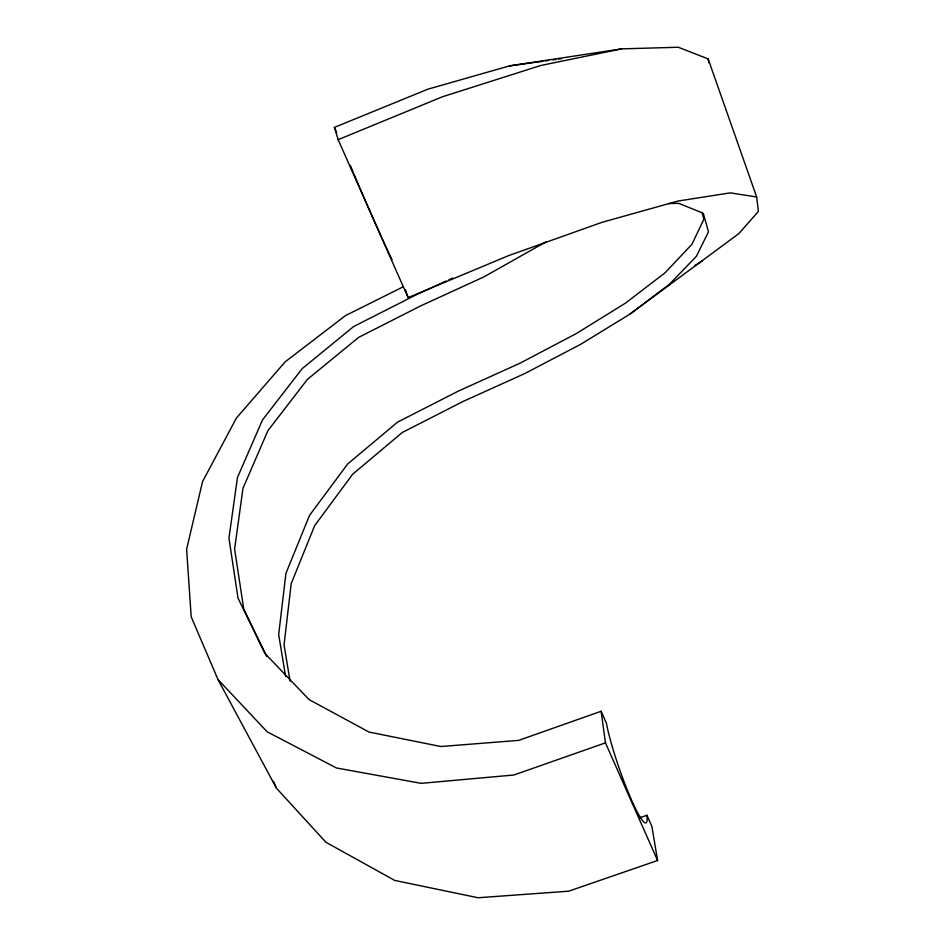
<?xml version="1.0" encoding="UTF-8"?>
<svg xmlns="http://www.w3.org/2000/svg" width="945" height="945" viewBox="0 0 945 945"><rect width="100%" height="100%" fill="white"/><g stroke="black" fill="none" stroke-linecap="round" stroke-linejoin="round"><path stroke-width="1.42" d="M290.08 681.191L284.055 644.986L291.178 583.715L314.626 525.703L352.568 474.319L402.322 432.467L462.814 401.578L524.664 373.606L580.596 344.358L629.819 314.201L669.343 284.374L696.382 256.319L708.478 231.832L703.281 213.275L678.699 203.329L668.54 203.577M629.819 314.201L738.801 233.639L758.386 211.432L756.661 196.997L708.159 58.921L678.309 47.25L621.668 48.868L509.473 65.89L427.837 89.196L334.412 127.386L338.156 139.671L408.134 297.604L508.445 255.682L601.859 222.37L677.978 201.049L730.296 192.863L756.661 196.997M546.505 241.589L483.781 276.944L420.619 305.908L358.639 337.377L307.349 379.441L267.86 430.731L242.959 488.388L234.596 549.08L243.775 609.147L266.868 656.657M694.61 265.722L702.076 261.127M403.539 286.642L345.527 315.571L285.201 361.805L236.451 417.997L202.573 481.56L186.614 549.199L191.197 616.825L217.988 679.526L276.424 788.165L325.93 842.278L394.762 880.433L478.099 897.75L568.677 891.194L657.59 860.493L651.896 826.45L646.959 815.251A60.964 7.489 71 0 1 631.331 799.576A60.964 7.489 71 0 1 606.359 723.114L601.15 711.266L518.651 740.384L440.854 746.515L369.022 732.056L309.133 699.631L264.895 653.42L238.01 598.102L228.95 538.118L237.455 477.508L262.521 419.899L302.199 368.621L353.654 326.533L415.8 294.994L446.135 281.067M448.78 279.85L452.738 278.031M338.156 139.671L442.496 96.756L540.717 65.5L621.668 48.868M601.15 711.266L605.461 742.864L513.867 775.006L421.139 783.346L336.42 767.966L267.104 731.761L217.988 679.526M640.025 817.661L646.959 815.251M509.473 65.89L542.713 61.307M545.608 60.917L548.49 60.515M552.837 59.925L555.719 59.523M558.613 59.122L561.507 58.732M605.461 742.864L657.59 860.493M334.412 127.386L336.739 132.654M273.518 781.456L276.424 788.165M405.381 289.666L408.134 297.604M701.934 212.389L703.871 219.228L691.929 244.294L664.973 272.869L625.484 303.121L576.226 333.62L520.211 363.093L458.219 391.171L397.561 422.12L347.654 463.995L309.535 515.368L285.933 573.343L278.68 634.567L285.603 676.514M708.159 58.921L708.974 63.055M392.033 259.639A69.257 1.536 66.4 0 1 390.202 255.847M389.706 254.784A69.257 1.536 66.4 0 1 359.868 187.925M359.289 186.555A69.257 1.536 66.4 0 1 354.162 174.553M353.631 173.289A69.257 1.536 66.4 0 1 350.288 165.328"/></g></svg>
